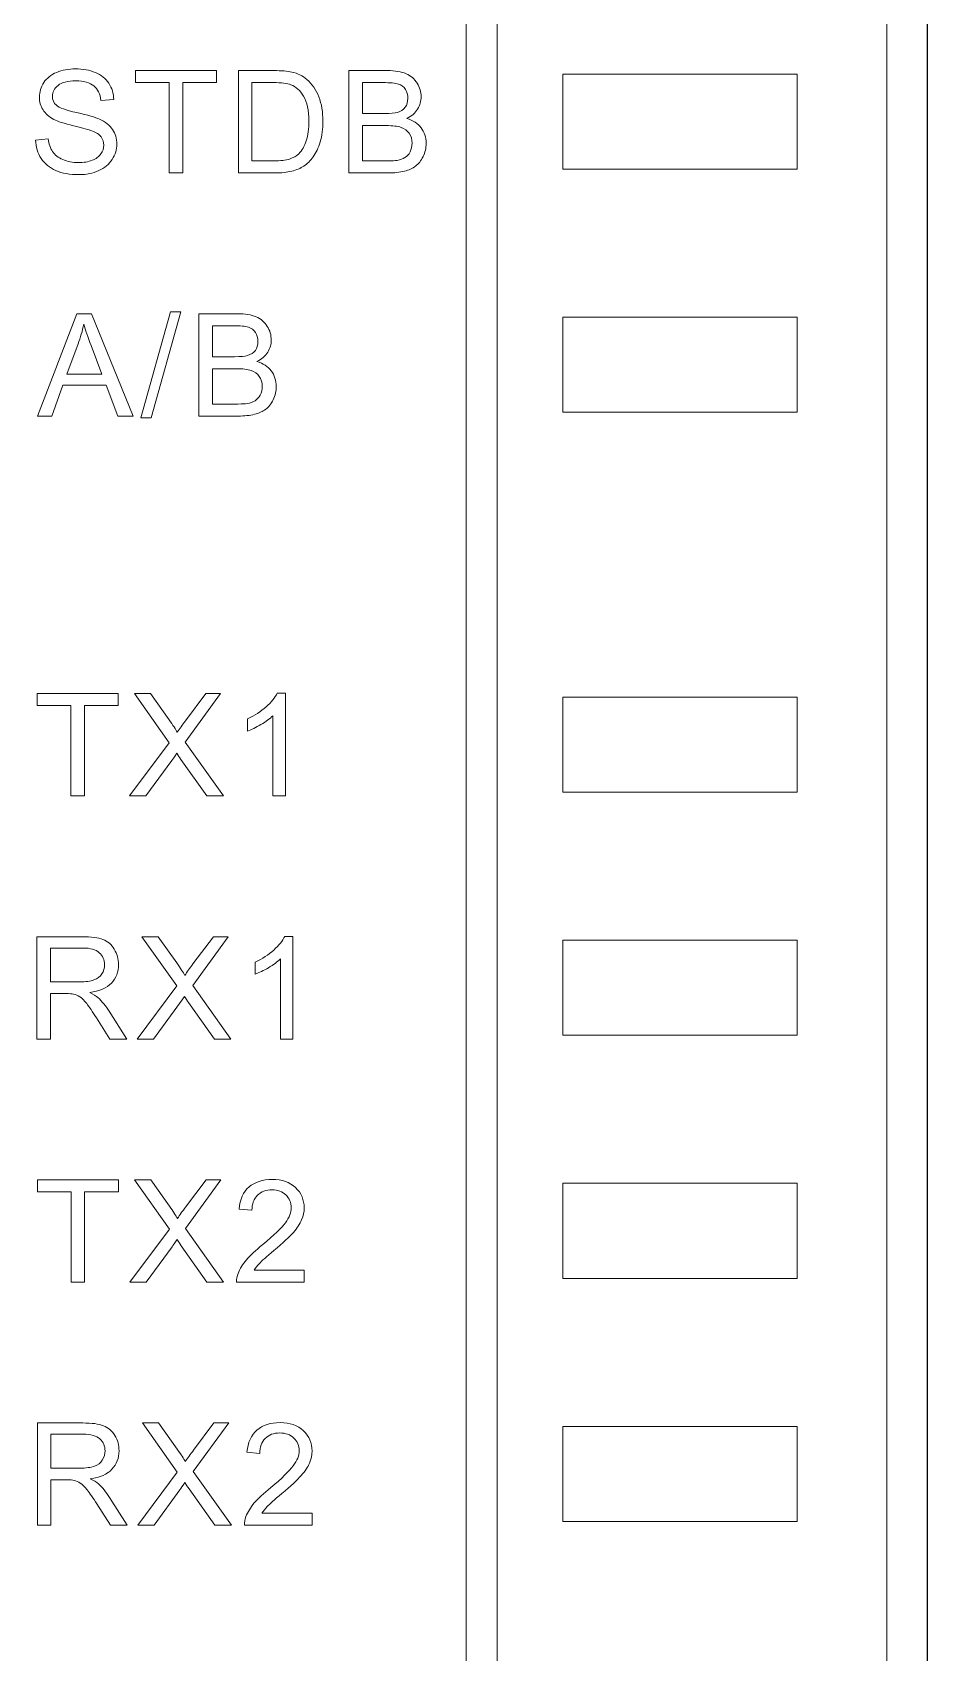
# Model space of a CAD drawing. Header units: millimetres. Extents: x 33157 to 59611, y -29750 to 1750.
# Drawn here: x 53866.71 to 53884.4, y -3105.41 to -3073.42 of the extents above; entities that cross this region are included whole.
import ezdxf

# ---------------------------------------------------------------- set-up
doc = ezdxf.new("R2010")
doc.units = ezdxf.units.MM
doc.layers.get('0').update_dxf_attribs({"lineweight": 18})

msp = doc.modelspace()

# ---------------------------------------------------------------- linework, layer by layer
at = {"lineweight": 9}
for p, q in [((53875.279, -3043.278), (53875.279, -3107.761)), ((53875.893, -3043.278), (53875.893, -3170.694)), ((53883.594, -3047.493), (53883.594, -3168.946)), ((53884.398, -3048.296), (53884.398, -3168.464))]:
    msp.add_line(p, q, dxfattribs=at)
for points in [[(53875.893, -3170.487), (53884.386, -3170.487), (53884.386, -3047.493), (53875.893, -3047.493)], [(53877.186, -3076.123), (53881.819, -3076.123), (53881.819, -3074.245), (53877.186, -3074.245)], [(53877.186, -3080.923), (53881.819, -3080.923), (53881.819, -3079.045), (53877.186, -3079.045)], [(53877.186, -3088.423), (53881.819, -3088.423), (53881.819, -3086.545), (53877.186, -3086.545)], [(53877.186, -3093.223), (53881.819, -3093.223), (53881.819, -3091.345), (53877.186, -3091.345)], [(53877.186, -3098.023), (53881.819, -3098.023), (53881.819, -3096.145), (53877.186, -3096.145)], [(53877.186, -3102.823), (53881.819, -3102.823), (53881.819, -3100.945), (53877.186, -3100.945)]]:
    msp.add_lwpolyline(points, close=True, dxfattribs=at)
for points, knots in [([(53866.77, -3075.548), (53866.77, -3075.548), (53867.021, -3075.526), (53867.021, -3075.526), (53867.033, -3075.627), (53867.061, -3075.71), (53867.104, -3075.776), (53867.148, -3075.841), (53867.216, -3075.893), (53867.308, -3075.934), (53867.399, -3075.974), (53867.503, -3075.994), (53867.617, -3075.994), (53867.72, -3075.994), (53867.809, -3075.979), (53867.887, -3075.948), (53867.966, -3075.918), (53868.023, -3075.876), (53868.061, -3075.823), (53868.1, -3075.77), (53868.119, -3075.712), (53868.119, -3075.65), (53868.119, -3075.587), (53868.101, -3075.532), (53868.064, -3075.484), (53868.027, -3075.437), (53867.966, -3075.398), (53867.882, -3075.365), (53867.828, -3075.344), (53867.708, -3075.312), (53867.522, -3075.267), (53867.336, -3075.222), (53867.206, -3075.18), (53867.132, -3075.141), (53867.036, -3075.09), (53866.964, -3075.027), (53866.917, -3074.952), (53866.87, -3074.877), (53866.846, -3074.793), (53866.846, -3074.701), (53866.846, -3074.598), (53866.875, -3074.503), (53866.933, -3074.414), (53866.991, -3074.325), (53867.075, -3074.258), (53867.187, -3074.212), (53867.298, -3074.166), (53867.421, -3074.143), (53867.557, -3074.143), (53867.707, -3074.143), (53867.839, -3074.167), (53867.953, -3074.215), (53868.068, -3074.263), (53868.156, -3074.334), (53868.217, -3074.428), (53868.279, -3074.522), (53868.312, -3074.628), (53868.316, -3074.747), (53868.316, -3074.747), (53868.06, -3074.766), (53868.06, -3074.766), (53868.046, -3074.639), (53867.999, -3074.543), (53867.92, -3074.478), (53867.84, -3074.412), (53867.723, -3074.38), (53867.568, -3074.38), (53867.406, -3074.38), (53867.288, -3074.409), (53867.214, -3074.469), (53867.14, -3074.528), (53867.103, -3074.599), (53867.103, -3074.683), (53867.103, -3074.756), (53867.129, -3074.815), (53867.181, -3074.862), (53867.233, -3074.909), (53867.367, -3074.957), (53867.585, -3075.006), (53867.802, -3075.056), (53867.951, -3075.098), (53868.032, -3075.135), (53868.149, -3075.189), (53868.236, -3075.257), (53868.292, -3075.341), (53868.348, -3075.423), (53868.376, -3075.519), (53868.376, -3075.627), (53868.376, -3075.735), (53868.345, -3075.836), (53868.284, -3075.931), (53868.222, -3076.026), (53868.134, -3076.099), (53868.019, -3076.152), (53867.903, -3076.205), (53867.774, -3076.231), (53867.63, -3076.231), (53867.447, -3076.231), (53867.294, -3076.204), (53867.171, -3076.151), (53867.047, -3076.098), (53866.951, -3076.018), (53866.881, -3075.911), (53866.81, -3075.804), (53866.774, -3075.683), (53866.77, -3075.548)], [0, 0, 0, 0, 136097.209891, 136097.209891, 136097.209891, 272194.419781, 272194.419781, 272194.419781, 408291.629672, 408291.629672, 408291.629672, 544388.839562, 544388.839562, 544388.839562, 680486.049453, 680486.049453, 680486.049453, 816583.259343, 816583.259343, 816583.259343, 952680.469234, 952680.469234, 952680.469234, 1088777.679124, 1088777.679124, 1088777.679124, 1224874.889015, 1224874.889015, 1224874.889015, 1360972.098905, 1360972.098905, 1360972.098905, 1497069.308796, 1497069.308796, 1497069.308796, 1633166.518686, 1633166.518686, 1633166.518686, 1769263.728577, 1769263.728577, 1769263.728577, 1905360.938467, 1905360.938467, 1905360.938467, 2041458.148358, 2041458.148358, 2041458.148358, 2177555.358248, 2177555.358248, 2177555.358248, 2313652.568139, 2313652.568139, 2313652.568139, 2449749.778029, 2449749.778029, 2449749.778029, 2585846.98792, 2585846.98792, 2585846.98792, 2721944.19781, 2721944.19781, 2721944.19781, 2858041.407701, 2858041.407701, 2858041.407701, 2994138.617591, 2994138.617591, 2994138.617591, 3130235.827482, 3130235.827482, 3130235.827482, 3266333.037372, 3266333.037372, 3266333.037372, 3402430.247263, 3402430.247263, 3402430.247263, 3538527.457153, 3538527.457153, 3538527.457153, 3674624.667044, 3674624.667044, 3674624.667044, 3810721.876934, 3810721.876934, 3810721.876934, 3946819.086825, 3946819.086825, 3946819.086825, 4082916.296715, 4082916.296715, 4082916.296715, 4219013.506606, 4219013.506606, 4219013.506606, 4355110.716496, 4355110.716496, 4355110.716496, 4491207.926387, 4491207.926387, 4491207.926387, 4627305.136277, 4627305.136277, 4627305.136277, 4763402.346168, 4763402.346168, 4763402.346168, 4763402.346168]), ([(53870.777, -3076.197), (53870.777, -3076.197), (53870.777, -3074.177), (53870.777, -3074.177), (53870.777, -3074.177), (53871.473, -3074.177), (53871.473, -3074.177), (53871.631, -3074.177), (53871.75, -3074.186), (53871.833, -3074.205), (53871.949, -3074.232), (53872.048, -3074.281), (53872.13, -3074.35), (53872.236, -3074.44), (53872.316, -3074.555), (53872.369, -3074.695), (53872.422, -3074.836), (53872.448, -3074.996), (53872.448, -3075.176), (53872.448, -3075.329), (53872.43, -3075.465), (53872.394, -3075.584), (53872.359, -3075.702), (53872.313, -3075.801), (53872.257, -3075.878), (53872.2, -3075.956), (53872.139, -3076.017), (53872.072, -3076.061), (53872.006, -3076.106), (53871.925, -3076.14), (53871.831, -3076.163), (53871.737, -3076.186), (53871.629, -3076.197), (53871.506, -3076.197), (53871.506, -3076.197), (53870.777, -3076.197), (53870.777, -3076.197)], [0, 0, 0, 0, 140448.992798, 140448.992798, 140448.992798, 280897.985595, 280897.985595, 280897.985595, 421346.978393, 421346.978393, 421346.978393, 561795.971191, 561795.971191, 561795.971191, 702244.963989, 702244.963989, 702244.963989, 842693.956786, 842693.956786, 842693.956786, 983142.949584, 983142.949584, 983142.949584, 1123591.942382, 1123591.942382, 1123591.942382, 1264040.93518, 1264040.93518, 1264040.93518, 1404489.927977, 1404489.927977, 1404489.927977, 1544938.920775, 1544938.920775, 1544938.920775, 1685387.913573, 1685387.913573, 1685387.913573, 1685387.913573]), ([(53872.961, -3076.197), (53872.961, -3076.197), (53872.961, -3074.177), (53872.961, -3074.177), (53872.961, -3074.177), (53873.719, -3074.177), (53873.719, -3074.177), (53873.873, -3074.177), (53873.997, -3074.197), (53874.091, -3074.238), (53874.184, -3074.279), (53874.257, -3074.342), (53874.309, -3074.427), (53874.363, -3074.511), (53874.389, -3074.6), (53874.389, -3074.693), (53874.389, -3074.78), (53874.365, -3074.861), (53874.319, -3074.937), (53874.272, -3075.013), (53874.202, -3075.075), (53874.107, -3075.122), (53874.229, -3075.158), (53874.324, -3075.219), (53874.389, -3075.305), (53874.455, -3075.392), (53874.488, -3075.494), (53874.488, -3075.611), (53874.488, -3075.706), (53874.467, -3075.794), (53874.427, -3075.876), (53874.387, -3075.957), (53874.338, -3076.019), (53874.279, -3076.064), (53874.221, -3076.107), (53874.147, -3076.141), (53874.058, -3076.163), (53873.969, -3076.186), (53873.861, -3076.197), (53873.732, -3076.197), (53873.732, -3076.197), (53872.961, -3076.197), (53872.961, -3076.197)], [0, 0, 0, 0, 139520.384205, 139520.384205, 139520.384205, 279040.76841, 279040.76841, 279040.76841, 418561.152615, 418561.152615, 418561.152615, 558081.536819, 558081.536819, 558081.536819, 697601.921024, 697601.921024, 697601.921024, 837122.305229, 837122.305229, 837122.305229, 976642.689434, 976642.689434, 976642.689434, 1116163.073639, 1116163.073639, 1116163.073639, 1255683.457844, 1255683.457844, 1255683.457844, 1395203.842049, 1395203.842049, 1395203.842049, 1534724.226254, 1534724.226254, 1534724.226254, 1674244.610458, 1674244.610458, 1674244.610458, 1813764.994663, 1813764.994663, 1813764.994663, 1953285.378868, 1953285.378868, 1953285.378868, 1953285.378868]), ([(53869.41, -3076.197), (53869.41, -3076.197), (53869.41, -3074.414), (53869.41, -3074.414), (53869.41, -3074.414), (53868.744, -3074.414), (53868.744, -3074.414), (53868.744, -3074.414), (53868.744, -3074.177), (53868.744, -3074.177), (53868.744, -3074.177), (53870.344, -3074.177), (53870.344, -3074.177), (53870.344, -3074.177), (53870.344, -3074.414), (53870.344, -3074.414), (53870.344, -3074.414), (53869.678, -3074.414), (53869.678, -3074.414), (53869.678, -3074.414), (53869.678, -3076.197), (53869.678, -3076.197), (53869.678, -3076.197), (53869.41, -3076.197), (53869.41, -3076.197)], [0, 0, 0, 0, 143711.466686, 143711.466686, 143711.466686, 287422.933373, 287422.933373, 287422.933373, 431134.400059, 431134.400059, 431134.400059, 574845.866745, 574845.866745, 574845.866745, 718557.333431, 718557.333431, 718557.333431, 862268.800118, 862268.800118, 862268.800118, 1005980.266804, 1005980.266804, 1005980.266804, 1149691.73349, 1149691.73349, 1149691.73349, 1149691.73349]), ([(53871.045, -3075.96), (53871.045, -3075.96), (53871.476, -3075.96), (53871.476, -3075.96), (53871.609, -3075.96), (53871.714, -3075.948), (53871.789, -3075.923), (53871.865, -3075.898), (53871.925, -3075.863), (53871.971, -3075.818), (53872.034, -3075.755), (53872.083, -3075.669), (53872.118, -3075.562), (53872.154, -3075.455), (53872.171, -3075.325), (53872.171, -3075.172), (53872.171, -3074.96), (53872.137, -3074.797), (53872.067, -3074.684), (53871.998, -3074.57), (53871.914, -3074.494), (53871.815, -3074.455), (53871.743, -3074.427), (53871.628, -3074.414), (53871.469, -3074.414), (53871.469, -3074.414), (53871.045, -3074.414), (53871.045, -3074.414), (53871.045, -3074.414), (53871.045, -3075.96), (53871.045, -3075.96)], [0, 0, 0, 0, 141759.617312, 141759.617312, 141759.617312, 283519.234625, 283519.234625, 283519.234625, 425278.851937, 425278.851937, 425278.851937, 567038.46925, 567038.46925, 567038.46925, 708798.086562, 708798.086562, 708798.086562, 850557.703875, 850557.703875, 850557.703875, 992317.321187, 992317.321187, 992317.321187, 1134076.938499, 1134076.938499, 1134076.938499, 1275836.555812, 1275836.555812, 1275836.555812, 1417596.173124, 1417596.173124, 1417596.173124, 1417596.173124]), ([(53873.229, -3075.026), (53873.229, -3075.026), (53873.666, -3075.026), (53873.666, -3075.026), (53873.784, -3075.026), (53873.87, -3075.018), (53873.921, -3075.003), (53873.989, -3074.982), (53874.04, -3074.948), (53874.075, -3074.901), (53874.109, -3074.854), (53874.126, -3074.796), (53874.126, -3074.725), (53874.126, -3074.657), (53874.11, -3074.598), (53874.078, -3074.547), (53874.046, -3074.496), (53874, -3074.461), (53873.94, -3074.442), (53873.88, -3074.423), (53873.778, -3074.414), (53873.633, -3074.414), (53873.633, -3074.414), (53873.229, -3074.414), (53873.229, -3074.414), (53873.229, -3074.414), (53873.229, -3075.026), (53873.229, -3075.026)], [0, 0, 0, 0, 142462.207937, 142462.207937, 142462.207937, 284924.415874, 284924.415874, 284924.415874, 427386.62381, 427386.62381, 427386.62381, 569848.831747, 569848.831747, 569848.831747, 712311.039684, 712311.039684, 712311.039684, 854773.247621, 854773.247621, 854773.247621, 997235.455557, 997235.455557, 997235.455557, 1139697.663494, 1139697.663494, 1139697.663494, 1282159.871431, 1282159.871431, 1282159.871431, 1282159.871431]), ([(53873.229, -3075.96), (53873.229, -3075.96), (53873.732, -3075.96), (53873.732, -3075.96), (53873.819, -3075.96), (53873.879, -3075.957), (53873.915, -3075.95), (53873.976, -3075.939), (53874.028, -3075.921), (53874.069, -3075.895), (53874.11, -3075.869), (53874.144, -3075.832), (53874.171, -3075.782), (53874.198, -3075.733), (53874.211, -3075.676), (53874.211, -3075.612), (53874.211, -3075.536), (53874.192, -3075.471), (53874.153, -3075.415), (53874.114, -3075.359), (53874.061, -3075.32), (53873.992, -3075.297), (53873.924, -3075.274), (53873.825, -3075.263), (53873.697, -3075.263), (53873.697, -3075.263), (53873.229, -3075.263), (53873.229, -3075.263), (53873.229, -3075.263), (53873.229, -3075.96), (53873.229, -3075.96)], [0, 0, 0, 0, 141765.929374, 141765.929374, 141765.929374, 283531.858749, 283531.858749, 283531.858749, 425297.788123, 425297.788123, 425297.788123, 567063.717498, 567063.717498, 567063.717498, 708829.646872, 708829.646872, 708829.646872, 850595.576246, 850595.576246, 850595.576246, 992361.505621, 992361.505621, 992361.505621, 1134127.434995, 1134127.434995, 1134127.434995, 1275893.36437, 1275893.36437, 1275893.36437, 1417659.293744, 1417659.293744, 1417659.293744, 1417659.293744]), ([(53866.809, -3080.997), (53866.809, -3080.997), (53867.584, -3078.977), (53867.584, -3078.977), (53867.584, -3078.977), (53867.878, -3078.977), (53867.878, -3078.977), (53867.878, -3078.977), (53868.7, -3080.997), (53868.7, -3080.997), (53868.7, -3080.997), (53868.396, -3080.997), (53868.396, -3080.997), (53868.396, -3080.997), (53868.162, -3080.385), (53868.162, -3080.385), (53868.162, -3080.385), (53867.311, -3080.385), (53867.311, -3080.385), (53867.311, -3080.385), (53867.092, -3080.997), (53867.092, -3080.997), (53867.092, -3080.997), (53866.809, -3080.997), (53866.809, -3080.997)], [0, 0, 0, 0, 143714.225388, 143714.225388, 143714.225388, 287428.450776, 287428.450776, 287428.450776, 431142.676164, 431142.676164, 431142.676164, 574856.901552, 574856.901552, 574856.901552, 718571.12694, 718571.12694, 718571.12694, 862285.352328, 862285.352328, 862285.352328, 1005999.577716, 1005999.577716, 1005999.577716, 1149713.803105, 1149713.803105, 1149713.803105, 1149713.803105]), ([(53868.852, -3081.031), (53868.852, -3081.031), (53869.439, -3078.943), (53869.439, -3078.943), (53869.439, -3078.943), (53869.639, -3078.943), (53869.639, -3078.943), (53869.639, -3078.943), (53869.052, -3081.031), (53869.052, -3081.031), (53869.052, -3081.031), (53868.852, -3081.031), (53868.852, -3081.031)], [0, 0, 0, 0, 153525.359071, 153525.359071, 153525.359071, 307050.718142, 307050.718142, 307050.718142, 460576.077213, 460576.077213, 460576.077213, 614101.436285, 614101.436285, 614101.436285, 614101.436285]), ([(53869.999, -3080.997), (53869.999, -3080.997), (53869.999, -3078.977), (53869.999, -3078.977), (53869.999, -3078.977), (53870.757, -3078.977), (53870.757, -3078.977), (53870.911, -3078.977), (53871.035, -3078.997), (53871.129, -3079.038), (53871.222, -3079.079), (53871.295, -3079.142), (53871.347, -3079.227), (53871.401, -3079.311), (53871.427, -3079.4), (53871.427, -3079.493), (53871.427, -3079.58), (53871.403, -3079.661), (53871.357, -3079.737), (53871.31, -3079.813), (53871.24, -3079.875), (53871.145, -3079.922), (53871.267, -3079.958), (53871.362, -3080.019), (53871.427, -3080.105), (53871.493, -3080.192), (53871.526, -3080.294), (53871.526, -3080.411), (53871.526, -3080.506), (53871.505, -3080.594), (53871.465, -3080.676), (53871.425, -3080.757), (53871.376, -3080.819), (53871.317, -3080.864), (53871.259, -3080.907), (53871.185, -3080.941), (53871.096, -3080.963), (53871.007, -3080.986), (53870.899, -3080.997), (53870.77, -3080.997), (53870.77, -3080.997), (53869.999, -3080.997), (53869.999, -3080.997)], [0, 0, 0, 0, 139519.447389, 139519.447389, 139519.447389, 279038.894778, 279038.894778, 279038.894778, 418558.342167, 418558.342167, 418558.342167, 558077.789556, 558077.789556, 558077.789556, 697597.236946, 697597.236946, 697597.236946, 837116.684335, 837116.684335, 837116.684335, 976636.131724, 976636.131724, 976636.131724, 1116155.579113, 1116155.579113, 1116155.579113, 1255675.026502, 1255675.026502, 1255675.026502, 1395194.473891, 1395194.473891, 1395194.473891, 1534713.92128, 1534713.92128, 1534713.92128, 1674233.368669, 1674233.368669, 1674233.368669, 1813752.816058, 1813752.816058, 1813752.816058, 1953272.263448, 1953272.263448, 1953272.263448, 1953272.263448]), ([(53867.39, -3080.168), (53867.39, -3080.168), (53868.079, -3080.168), (53868.079, -3080.168), (53868.079, -3080.168), (53867.868, -3079.607), (53867.868, -3079.607), (53867.804, -3079.437), (53867.756, -3079.296), (53867.723, -3079.185), (53867.695, -3079.317), (53867.658, -3079.446), (53867.611, -3079.574), (53867.611, -3079.574), (53867.39, -3080.168), (53867.39, -3080.168)], [0, 0, 0, 0, 149286.518965, 149286.518965, 149286.518965, 298573.03793, 298573.03793, 298573.03793, 447859.556894, 447859.556894, 447859.556894, 597146.075859, 597146.075859, 597146.075859, 746432.594824, 746432.594824, 746432.594824, 746432.594824]), ([(53870.267, -3079.826), (53870.267, -3079.826), (53870.704, -3079.826), (53870.704, -3079.826), (53870.822, -3079.826), (53870.908, -3079.818), (53870.959, -3079.803), (53871.027, -3079.782), (53871.078, -3079.748), (53871.113, -3079.701), (53871.147, -3079.654), (53871.164, -3079.596), (53871.164, -3079.525), (53871.164, -3079.457), (53871.148, -3079.398), (53871.116, -3079.347), (53871.084, -3079.296), (53871.038, -3079.261), (53870.978, -3079.242), (53870.918, -3079.223), (53870.816, -3079.214), (53870.671, -3079.214), (53870.671, -3079.214), (53870.267, -3079.214), (53870.267, -3079.214), (53870.267, -3079.214), (53870.267, -3079.826), (53870.267, -3079.826)], [0, 0, 0, 0, 142460.974775, 142460.974775, 142460.974775, 284921.949551, 284921.949551, 284921.949551, 427382.924326, 427382.924326, 427382.924326, 569843.899101, 569843.899101, 569843.899101, 712304.873876, 712304.873876, 712304.873876, 854765.848652, 854765.848652, 854765.848652, 997226.823427, 997226.823427, 997226.823427, 1139687.798202, 1139687.798202, 1139687.798202, 1282148.772977, 1282148.772977, 1282148.772977, 1282148.772977]), ([(53870.267, -3080.76), (53870.267, -3080.76), (53870.77, -3080.76), (53870.77, -3080.76), (53870.857, -3080.76), (53870.917, -3080.757), (53870.953, -3080.75), (53871.014, -3080.739), (53871.066, -3080.721), (53871.107, -3080.695), (53871.148, -3080.669), (53871.182, -3080.632), (53871.209, -3080.582), (53871.236, -3080.533), (53871.249, -3080.476), (53871.249, -3080.412), (53871.249, -3080.336), (53871.23, -3080.271), (53871.191, -3080.215), (53871.152, -3080.159), (53871.099, -3080.12), (53871.03, -3080.097), (53870.962, -3080.074), (53870.863, -3080.063), (53870.735, -3080.063), (53870.735, -3080.063), (53870.267, -3080.063), (53870.267, -3080.063), (53870.267, -3080.063), (53870.267, -3080.76), (53870.267, -3080.76)], [0, 0, 0, 0, 141764.97796, 141764.97796, 141764.97796, 283529.95592, 283529.95592, 283529.95592, 425294.93388, 425294.93388, 425294.93388, 567059.911839, 567059.911839, 567059.911839, 708824.889799, 708824.889799, 708824.889799, 850589.867759, 850589.867759, 850589.867759, 992354.845719, 992354.845719, 992354.845719, 1134119.823679, 1134119.823679, 1134119.823679, 1275884.801639, 1275884.801639, 1275884.801639, 1417649.779598, 1417649.779598, 1417649.779598, 1417649.779598]), ([(53867.467, -3088.499), (53867.467, -3088.499), (53867.467, -3086.715), (53867.467, -3086.715), (53867.467, -3086.715), (53866.801, -3086.715), (53866.801, -3086.715), (53866.801, -3086.715), (53866.801, -3086.478), (53866.801, -3086.478), (53866.801, -3086.478), (53868.401, -3086.478), (53868.401, -3086.478), (53868.401, -3086.478), (53868.401, -3086.715), (53868.401, -3086.715), (53868.401, -3086.715), (53867.735, -3086.715), (53867.735, -3086.715), (53867.735, -3086.715), (53867.735, -3088.499), (53867.735, -3088.499), (53867.735, -3088.499), (53867.467, -3088.499), (53867.467, -3088.499)], [0, 0, 0, 0, 143723.615328, 143723.615328, 143723.615328, 287447.230655, 287447.230655, 287447.230655, 431170.845983, 431170.845983, 431170.845983, 574894.461311, 574894.461311, 574894.461311, 718618.076638, 718618.076638, 718618.076638, 862341.691966, 862341.691966, 862341.691966, 1006065.307294, 1006065.307294, 1006065.307294, 1149788.922621, 1149788.922621, 1149788.922621, 1149788.922621]), ([(53868.629, -3088.499), (53868.629, -3088.499), (53869.41, -3087.45), (53869.41, -3087.45), (53869.41, -3087.45), (53868.722, -3086.478), (53868.722, -3086.478), (53868.722, -3086.478), (53869.041, -3086.478), (53869.041, -3086.478), (53869.041, -3086.478), (53869.409, -3086.995), (53869.409, -3086.995), (53869.486, -3087.102), (53869.539, -3087.184), (53869.57, -3087.241), (53869.615, -3087.171), (53869.669, -3087.095), (53869.73, -3087.016), (53869.73, -3087.016), (53870.134, -3086.478), (53870.134, -3086.478), (53870.134, -3086.478), (53870.427, -3086.478), (53870.427, -3086.478), (53870.427, -3086.478), (53869.725, -3087.439), (53869.725, -3087.439), (53869.725, -3087.439), (53870.481, -3088.499), (53870.481, -3088.499), (53870.481, -3088.499), (53870.152, -3088.499), (53870.152, -3088.499), (53870.152, -3088.499), (53869.642, -3087.778), (53869.642, -3087.778), (53869.613, -3087.737), (53869.586, -3087.696), (53869.56, -3087.656), (53869.515, -3087.724), (53869.483, -3087.771), (53869.463, -3087.798), (53869.463, -3087.798), (53868.951, -3088.499), (53868.951, -3088.499), (53868.951, -3088.499), (53868.629, -3088.499), (53868.629, -3088.499)], [0, 0, 0, 0, 138824.458131, 138824.458131, 138824.458131, 277648.916261, 277648.916261, 277648.916261, 416473.374392, 416473.374392, 416473.374392, 555297.832522, 555297.832522, 555297.832522, 694122.290653, 694122.290653, 694122.290653, 832946.748783, 832946.748783, 832946.748783, 971771.206914, 971771.206914, 971771.206914, 1110595.665045, 1110595.665045, 1110595.665045, 1249420.123175, 1249420.123175, 1249420.123175, 1388244.581306, 1388244.581306, 1388244.581306, 1527069.039436, 1527069.039436, 1527069.039436, 1665893.497567, 1665893.497567, 1665893.497567, 1804717.955697, 1804717.955697, 1804717.955697, 1943542.413828, 1943542.413828, 1943542.413828, 2082366.871959, 2082366.871959, 2082366.871959, 2221191.330089, 2221191.330089, 2221191.330089, 2221191.330089]), ([(53871.706, -3088.499), (53871.706, -3088.499), (53871.458, -3088.499), (53871.458, -3088.499), (53871.458, -3088.499), (53871.458, -3086.917), (53871.458, -3086.917), (53871.398, -3086.975), (53871.319, -3087.032), (53871.223, -3087.089), (53871.126, -3087.146), (53871.038, -3087.188), (53870.961, -3087.217), (53870.961, -3087.217), (53870.961, -3086.977), (53870.961, -3086.977), (53871.1, -3086.912), (53871.221, -3086.833), (53871.325, -3086.74), (53871.429, -3086.647), (53871.503, -3086.557), (53871.546, -3086.47), (53871.546, -3086.47), (53871.706, -3086.47), (53871.706, -3086.47), (53871.706, -3086.47), (53871.706, -3088.499), (53871.706, -3088.499)], [0, 0, 0, 0, 142470.816977, 142470.816977, 142470.816977, 284941.633953, 284941.633953, 284941.633953, 427412.45093, 427412.45093, 427412.45093, 569883.267907, 569883.267907, 569883.267907, 712354.084883, 712354.084883, 712354.084883, 854824.90186, 854824.90186, 854824.90186, 997295.718836, 997295.718836, 997295.718836, 1139766.535813, 1139766.535813, 1139766.535813, 1282237.35279, 1282237.35279, 1282237.35279, 1282237.35279]), ([(53866.796, -3093.299), (53866.796, -3093.299), (53866.796, -3091.278), (53866.796, -3091.278), (53866.796, -3091.278), (53867.691, -3091.278), (53867.691, -3091.278), (53867.871, -3091.278), (53868.008, -3091.296), (53868.102, -3091.333), (53868.195, -3091.369), (53868.27, -3091.433), (53868.326, -3091.525), (53868.382, -3091.616), (53868.41, -3091.718), (53868.41, -3091.829), (53868.41, -3091.972), (53868.363, -3092.093), (53868.271, -3092.192), (53868.178, -3092.29), (53868.035, -3092.352), (53867.841, -3092.379), (53867.912, -3092.413), (53867.966, -3092.447), (53868.003, -3092.479), (53868.081, -3092.551), (53868.154, -3092.641), (53868.224, -3092.749), (53868.224, -3092.749), (53868.573, -3093.299), (53868.573, -3093.299), (53868.573, -3093.299), (53868.239, -3093.299), (53868.239, -3093.299), (53868.239, -3093.299), (53867.972, -3092.878), (53867.972, -3092.878), (53867.894, -3092.757), (53867.83, -3092.664), (53867.78, -3092.599), (53867.729, -3092.535), (53867.684, -3092.49), (53867.644, -3092.464), (53867.604, -3092.439), (53867.563, -3092.421), (53867.522, -3092.411), (53867.492, -3092.405), (53867.442, -3092.401), (53867.373, -3092.401), (53867.373, -3092.401), (53867.064, -3092.401), (53867.064, -3092.401), (53867.064, -3092.401), (53867.064, -3093.299), (53867.064, -3093.299), (53867.064, -3093.299), (53866.796, -3093.299), (53866.796, -3093.299)], [0, 0, 0, 0, 137969.327997, 137969.327997, 137969.327997, 275938.655994, 275938.655994, 275938.655994, 413907.983991, 413907.983991, 413907.983991, 551877.311988, 551877.311988, 551877.311988, 689846.639985, 689846.639985, 689846.639985, 827815.967982, 827815.967982, 827815.967982, 965785.295979, 965785.295979, 965785.295979, 1103754.623976, 1103754.623976, 1103754.623976, 1241723.951973, 1241723.951973, 1241723.951973, 1379693.27997, 1379693.27997, 1379693.27997, 1517662.607967, 1517662.607967, 1517662.607967, 1655631.935964, 1655631.935964, 1655631.935964, 1793601.263961, 1793601.263961, 1793601.263961, 1931570.591957, 1931570.591957, 1931570.591957, 2069539.919954, 2069539.919954, 2069539.919954, 2207509.247951, 2207509.247951, 2207509.247951, 2345478.575948, 2345478.575948, 2345478.575948, 2483447.903945, 2483447.903945, 2483447.903945, 2621417.231942, 2621417.231942, 2621417.231942, 2621417.231942]), ([(53868.78, -3093.299), (53868.78, -3093.299), (53869.561, -3092.25), (53869.561, -3092.25), (53869.561, -3092.25), (53868.873, -3091.278), (53868.873, -3091.278), (53868.873, -3091.278), (53869.191, -3091.278), (53869.191, -3091.278), (53869.191, -3091.278), (53869.56, -3091.795), (53869.56, -3091.795), (53869.636, -3091.902), (53869.689, -3091.984), (53869.72, -3092.041), (53869.766, -3091.971), (53869.819, -3091.895), (53869.881, -3091.816), (53869.881, -3091.816), (53870.284, -3091.278), (53870.284, -3091.278), (53870.284, -3091.278), (53870.578, -3091.278), (53870.578, -3091.278), (53870.578, -3091.278), (53869.876, -3092.239), (53869.876, -3092.239), (53869.876, -3092.239), (53870.631, -3093.299), (53870.631, -3093.299), (53870.631, -3093.299), (53870.303, -3093.299), (53870.303, -3093.299), (53870.303, -3093.299), (53869.793, -3092.578), (53869.793, -3092.578), (53869.764, -3092.537), (53869.736, -3092.496), (53869.71, -3092.456), (53869.665, -3092.524), (53869.633, -3092.571), (53869.613, -3092.598), (53869.613, -3092.598), (53869.101, -3093.299), (53869.101, -3093.299), (53869.101, -3093.299), (53868.78, -3093.299), (53868.78, -3093.299)], [0, 0, 0, 0, 138831.308554, 138831.308554, 138831.308554, 277662.617108, 277662.617108, 277662.617108, 416493.925662, 416493.925662, 416493.925662, 555325.234216, 555325.234216, 555325.234216, 694156.54277, 694156.54277, 694156.54277, 832987.851324, 832987.851324, 832987.851324, 971819.159878, 971819.159878, 971819.159878, 1110650.468432, 1110650.468432, 1110650.468432, 1249481.776986, 1249481.776986, 1249481.776986, 1388313.08554, 1388313.08554, 1388313.08554, 1527144.394094, 1527144.394094, 1527144.394094, 1665975.702648, 1665975.702648, 1665975.702648, 1804807.011202, 1804807.011202, 1804807.011202, 1943638.319756, 1943638.319756, 1943638.319756, 2082469.62831, 2082469.62831, 2082469.62831, 2221300.936864, 2221300.936864, 2221300.936864, 2221300.936864]), ([(53871.857, -3093.299), (53871.857, -3093.299), (53871.608, -3093.299), (53871.608, -3093.299), (53871.608, -3093.299), (53871.608, -3091.717), (53871.608, -3091.717), (53871.549, -3091.775), (53871.47, -3091.832), (53871.373, -3091.889), (53871.276, -3091.946), (53871.189, -3091.988), (53871.112, -3092.017), (53871.112, -3092.017), (53871.112, -3091.777), (53871.112, -3091.777), (53871.25, -3091.712), (53871.372, -3091.633), (53871.476, -3091.54), (53871.58, -3091.447), (53871.653, -3091.357), (53871.697, -3091.27), (53871.697, -3091.27), (53871.857, -3091.27), (53871.857, -3091.27), (53871.857, -3091.27), (53871.857, -3093.299), (53871.857, -3093.299)], [0, 0, 0, 0, 142477.580415, 142477.580415, 142477.580415, 284955.16083, 284955.16083, 284955.16083, 427432.741245, 427432.741245, 427432.741245, 569910.32166, 569910.32166, 569910.32166, 712387.902075, 712387.902075, 712387.902075, 854865.48249, 854865.48249, 854865.48249, 997343.062905, 997343.062905, 997343.062905, 1139820.64332, 1139820.64332, 1139820.64332, 1282298.223735, 1282298.223735, 1282298.223735, 1282298.223735]), ([(53867.064, -3092.17), (53867.064, -3092.17), (53867.638, -3092.17), (53867.638, -3092.17), (53867.76, -3092.17), (53867.855, -3092.157), (53867.924, -3092.132), (53867.992, -3092.107), (53868.044, -3092.066), (53868.08, -3092.011), (53868.115, -3091.955), (53868.133, -3091.895), (53868.133, -3091.829), (53868.133, -3091.734), (53868.099, -3091.655), (53868.03, -3091.593), (53867.961, -3091.532), (53867.852, -3091.501), (53867.702, -3091.501), (53867.702, -3091.501), (53867.064, -3091.501), (53867.064, -3091.501), (53867.064, -3091.501), (53867.064, -3092.17), (53867.064, -3092.17)], [0, 0, 0, 0, 143733.987174, 143733.987174, 143733.987174, 287467.974347, 287467.974347, 287467.974347, 431201.961521, 431201.961521, 431201.961521, 574935.948695, 574935.948695, 574935.948695, 718669.935869, 718669.935869, 718669.935869, 862403.923042, 862403.923042, 862403.923042, 1006137.910216, 1006137.910216, 1006137.910216, 1149871.89739, 1149871.89739, 1149871.89739, 1149871.89739]), ([(53867.472, -3098.099), (53867.472, -3098.099), (53867.472, -3096.315), (53867.472, -3096.315), (53867.472, -3096.315), (53866.806, -3096.315), (53866.806, -3096.315), (53866.806, -3096.315), (53866.806, -3096.078), (53866.806, -3096.078), (53866.806, -3096.078), (53868.406, -3096.078), (53868.406, -3096.078), (53868.406, -3096.078), (53868.406, -3096.315), (53868.406, -3096.315), (53868.406, -3096.315), (53867.74, -3096.315), (53867.74, -3096.315), (53867.74, -3096.315), (53867.74, -3098.099), (53867.74, -3098.099), (53867.74, -3098.099), (53867.472, -3098.099), (53867.472, -3098.099)], [0, 0, 0, 0, 143737.036394, 143737.036394, 143737.036394, 287474.072788, 287474.072788, 287474.072788, 431211.109182, 431211.109182, 431211.109182, 574948.145576, 574948.145576, 574948.145576, 718685.18197, 718685.18197, 718685.18197, 862422.218364, 862422.218364, 862422.218364, 1006159.254757, 1006159.254757, 1006159.254757, 1149896.291151, 1149896.291151, 1149896.291151, 1149896.291151]), ([(53868.634, -3098.099), (53868.634, -3098.099), (53869.415, -3097.05), (53869.415, -3097.05), (53869.415, -3097.05), (53868.727, -3096.078), (53868.727, -3096.078), (53868.727, -3096.078), (53869.046, -3096.078), (53869.046, -3096.078), (53869.046, -3096.078), (53869.414, -3096.595), (53869.414, -3096.595), (53869.491, -3096.702), (53869.544, -3096.784), (53869.575, -3096.841), (53869.62, -3096.771), (53869.674, -3096.695), (53869.735, -3096.616), (53869.735, -3096.616), (53870.139, -3096.078), (53870.139, -3096.078), (53870.139, -3096.078), (53870.432, -3096.078), (53870.432, -3096.078), (53870.432, -3096.078), (53869.73, -3097.039), (53869.73, -3097.039), (53869.73, -3097.039), (53870.486, -3098.099), (53870.486, -3098.099), (53870.486, -3098.099), (53870.157, -3098.099), (53870.157, -3098.099), (53870.157, -3098.099), (53869.647, -3097.378), (53869.647, -3097.378), (53869.618, -3097.337), (53869.591, -3097.296), (53869.565, -3097.256), (53869.52, -3097.324), (53869.488, -3097.371), (53869.468, -3097.398), (53869.468, -3097.398), (53868.956, -3098.099), (53868.956, -3098.099), (53868.956, -3098.099), (53868.634, -3098.099), (53868.634, -3098.099)], [0, 0, 0, 0, 138837.41972, 138837.41972, 138837.41972, 277674.839441, 277674.839441, 277674.839441, 416512.259161, 416512.259161, 416512.259161, 555349.678881, 555349.678881, 555349.678881, 694187.098602, 694187.098602, 694187.098602, 833024.518322, 833024.518322, 833024.518322, 971861.938042, 971861.938042, 971861.938042, 1110699.357763, 1110699.357763, 1110699.357763, 1249536.777483, 1249536.777483, 1249536.777483, 1388374.197203, 1388374.197203, 1388374.197203, 1527211.616924, 1527211.616924, 1527211.616924, 1666049.036644, 1666049.036644, 1666049.036644, 1804886.456364, 1804886.456364, 1804886.456364, 1943723.876085, 1943723.876085, 1943723.876085, 2082561.295805, 2082561.295805, 2082561.295805, 2221398.715525, 2221398.715525, 2221398.715525, 2221398.715525]), ([(53872.081, -3097.862), (53872.081, -3097.862), (53872.081, -3098.099), (53872.081, -3098.099), (53872.081, -3098.099), (53870.743, -3098.099), (53870.743, -3098.099), (53870.741, -3098.039), (53870.751, -3097.982), (53870.772, -3097.926), (53870.807, -3097.835), (53870.862, -3097.746), (53870.937, -3097.658), (53871.013, -3097.57), (53871.121, -3097.468), (53871.262, -3097.353), (53871.481, -3097.173), (53871.629, -3097.03), (53871.707, -3096.925), (53871.785, -3096.819), (53871.824, -3096.72), (53871.824, -3096.626), (53871.824, -3096.527), (53871.789, -3096.445), (53871.718, -3096.377), (53871.648, -3096.31), (53871.555, -3096.276), (53871.442, -3096.276), (53871.322, -3096.276), (53871.226, -3096.311), (53871.154, -3096.383), (53871.082, -3096.454), (53871.046, -3096.553), (53871.045, -3096.679), (53871.045, -3096.679), (53870.791, -3096.654), (53870.791, -3096.654), (53870.808, -3096.464), (53870.874, -3096.319), (53870.988, -3096.219), (53871.102, -3096.12), (53871.255, -3096.07), (53871.448, -3096.07), (53871.641, -3096.07), (53871.795, -3096.123), (53871.908, -3096.231), (53872.022, -3096.339), (53872.078, -3096.472), (53872.078, -3096.631), (53872.078, -3096.712), (53872.062, -3096.792), (53872.028, -3096.87), (53871.995, -3096.948), (53871.94, -3097.031), (53871.864, -3097.117), (53871.786, -3097.203), (53871.659, -3097.322), (53871.481, -3097.473), (53871.332, -3097.598), (53871.236, -3097.683), (53871.194, -3097.727), (53871.151, -3097.772), (53871.117, -3097.817), (53871.089, -3097.862), (53871.089, -3097.862), (53872.081, -3097.862), (53872.081, -3097.862)], [0, 0, 0, 0, 137505.265982, 137505.265982, 137505.265982, 275010.531965, 275010.531965, 275010.531965, 412515.797947, 412515.797947, 412515.797947, 550021.063929, 550021.063929, 550021.063929, 687526.329912, 687526.329912, 687526.329912, 825031.595894, 825031.595894, 825031.595894, 962536.861876, 962536.861876, 962536.861876, 1100042.127859, 1100042.127859, 1100042.127859, 1237547.393841, 1237547.393841, 1237547.393841, 1375052.659824, 1375052.659824, 1375052.659824, 1512557.925806, 1512557.925806, 1512557.925806, 1650063.191788, 1650063.191788, 1650063.191788, 1787568.457771, 1787568.457771, 1787568.457771, 1925073.723753, 1925073.723753, 1925073.723753, 2062578.989735, 2062578.989735, 2062578.989735, 2200084.255718, 2200084.255718, 2200084.255718, 2337589.5217, 2337589.5217, 2337589.5217, 2475094.787682, 2475094.787682, 2475094.787682, 2612600.053665, 2612600.053665, 2612600.053665, 2750105.319647, 2750105.319647, 2750105.319647, 2887610.585629, 2887610.585629, 2887610.585629, 3025115.851612, 3025115.851612, 3025115.851612, 3025115.851612]), ([(53866.805, -3102.899), (53866.805, -3102.899), (53866.805, -3100.878), (53866.805, -3100.878), (53866.805, -3100.878), (53867.701, -3100.878), (53867.701, -3100.878), (53867.881, -3100.878), (53868.018, -3100.896), (53868.111, -3100.933), (53868.205, -3100.969), (53868.28, -3101.033), (53868.336, -3101.125), (53868.392, -3101.216), (53868.42, -3101.318), (53868.42, -3101.429), (53868.42, -3101.572), (53868.373, -3101.693), (53868.28, -3101.792), (53868.188, -3101.89), (53868.045, -3101.952), (53867.851, -3101.979), (53867.922, -3102.013), (53867.975, -3102.047), (53868.012, -3102.079), (53868.09, -3102.151), (53868.164, -3102.241), (53868.233, -3102.349), (53868.233, -3102.349), (53868.583, -3102.899), (53868.583, -3102.899), (53868.583, -3102.899), (53868.249, -3102.899), (53868.249, -3102.899), (53868.249, -3102.899), (53867.982, -3102.478), (53867.982, -3102.478), (53867.904, -3102.357), (53867.84, -3102.264), (53867.789, -3102.199), (53867.738, -3102.135), (53867.693, -3102.09), (53867.653, -3102.064), (53867.614, -3102.039), (53867.573, -3102.021), (53867.531, -3102.011), (53867.501, -3102.005), (53867.452, -3102.001), (53867.383, -3102.001), (53867.383, -3102.001), (53867.073, -3102.001), (53867.073, -3102.001), (53867.073, -3102.001), (53867.073, -3102.899), (53867.073, -3102.899), (53867.073, -3102.899), (53866.805, -3102.899), (53866.805, -3102.899)], [0, 0, 0, 0, 137981.968623, 137981.968623, 137981.968623, 275963.937246, 275963.937246, 275963.937246, 413945.905869, 413945.905869, 413945.905869, 551927.874492, 551927.874492, 551927.874492, 689909.843115, 689909.843115, 689909.843115, 827891.811738, 827891.811738, 827891.811738, 965873.780361, 965873.780361, 965873.780361, 1103855.748984, 1103855.748984, 1103855.748984, 1241837.717607, 1241837.717607, 1241837.717607, 1379819.68623, 1379819.68623, 1379819.68623, 1517801.654854, 1517801.654854, 1517801.654854, 1655783.623477, 1655783.623477, 1655783.623477, 1793765.5921, 1793765.5921, 1793765.5921, 1931747.560723, 1931747.560723, 1931747.560723, 2069729.529346, 2069729.529346, 2069729.529346, 2207711.497969, 2207711.497969, 2207711.497969, 2345693.466592, 2345693.466592, 2345693.466592, 2483675.435215, 2483675.435215, 2483675.435215, 2621657.403838, 2621657.403838, 2621657.403838, 2621657.403838]), ([(53868.789, -3102.899), (53868.789, -3102.899), (53869.57, -3101.85), (53869.57, -3101.85), (53869.57, -3101.85), (53868.883, -3100.878), (53868.883, -3100.878), (53868.883, -3100.878), (53869.201, -3100.878), (53869.201, -3100.878), (53869.201, -3100.878), (53869.569, -3101.395), (53869.569, -3101.395), (53869.646, -3101.502), (53869.699, -3101.584), (53869.73, -3101.641), (53869.775, -3101.571), (53869.829, -3101.495), (53869.891, -3101.416), (53869.891, -3101.416), (53870.294, -3100.878), (53870.294, -3100.878), (53870.294, -3100.878), (53870.587, -3100.878), (53870.587, -3100.878), (53870.587, -3100.878), (53869.885, -3101.839), (53869.885, -3101.839), (53869.885, -3101.839), (53870.641, -3102.899), (53870.641, -3102.899), (53870.641, -3102.899), (53870.312, -3102.899), (53870.312, -3102.899), (53870.312, -3102.899), (53869.803, -3102.178), (53869.803, -3102.178), (53869.773, -3102.137), (53869.746, -3102.096), (53869.72, -3102.056), (53869.675, -3102.124), (53869.643, -3102.171), (53869.623, -3102.198), (53869.623, -3102.198), (53869.111, -3102.899), (53869.111, -3102.899), (53869.111, -3102.899), (53868.789, -3102.899), (53868.789, -3102.899)], [0, 0, 0, 0, 138844.283032, 138844.283032, 138844.283032, 277688.566064, 277688.566064, 277688.566064, 416532.849096, 416532.849096, 416532.849096, 555377.132128, 555377.132128, 555377.132128, 694221.41516, 694221.41516, 694221.41516, 833065.698192, 833065.698192, 833065.698192, 971909.981224, 971909.981224, 971909.981224, 1110754.264256, 1110754.264256, 1110754.264256, 1249598.547288, 1249598.547288, 1249598.547288, 1388442.83032, 1388442.83032, 1388442.83032, 1527287.113353, 1527287.113353, 1527287.113353, 1666131.396385, 1666131.396385, 1666131.396385, 1804975.679417, 1804975.679417, 1804975.679417, 1943819.962449, 1943819.962449, 1943819.962449, 2082664.245481, 2082664.245481, 2082664.245481, 2221508.528513, 2221508.528513, 2221508.528513, 2221508.528513]), ([(53872.236, -3102.662), (53872.236, -3102.662), (53872.236, -3102.899), (53872.236, -3102.899), (53872.236, -3102.899), (53870.898, -3102.899), (53870.898, -3102.899), (53870.896, -3102.839), (53870.906, -3102.782), (53870.927, -3102.726), (53870.962, -3102.635), (53871.017, -3102.546), (53871.092, -3102.458), (53871.168, -3102.37), (53871.276, -3102.268), (53871.417, -3102.153), (53871.636, -3101.973), (53871.784, -3101.83), (53871.862, -3101.725), (53871.94, -3101.619), (53871.979, -3101.52), (53871.979, -3101.426), (53871.979, -3101.327), (53871.944, -3101.245), (53871.873, -3101.177), (53871.803, -3101.11), (53871.711, -3101.076), (53871.597, -3101.076), (53871.477, -3101.076), (53871.381, -3101.111), (53871.309, -3101.183), (53871.237, -3101.254), (53871.201, -3101.353), (53871.2, -3101.479), (53871.2, -3101.479), (53870.946, -3101.454), (53870.946, -3101.454), (53870.964, -3101.264), (53871.029, -3101.119), (53871.143, -3101.019), (53871.258, -3100.92), (53871.41, -3100.87), (53871.603, -3100.87), (53871.797, -3100.87), (53871.95, -3100.923), (53872.063, -3101.031), (53872.177, -3101.139), (53872.233, -3101.272), (53872.233, -3101.431), (53872.233, -3101.512), (53872.217, -3101.592), (53872.183, -3101.67), (53872.15, -3101.748), (53872.095, -3101.831), (53872.019, -3101.917), (53871.941, -3102.003), (53871.814, -3102.122), (53871.636, -3102.273), (53871.487, -3102.398), (53871.391, -3102.483), (53871.349, -3102.527), (53871.306, -3102.572), (53871.272, -3102.617), (53871.244, -3102.662), (53871.244, -3102.662), (53872.236, -3102.662), (53872.236, -3102.662)], [0, 0, 0, 0, 137512.062885, 137512.062885, 137512.062885, 275024.12577, 275024.12577, 275024.12577, 412536.188655, 412536.188655, 412536.188655, 550048.25154, 550048.25154, 550048.25154, 687560.314425, 687560.314425, 687560.314425, 825072.37731, 825072.37731, 825072.37731, 962584.440195, 962584.440195, 962584.440195, 1100096.50308, 1100096.50308, 1100096.50308, 1237608.565965, 1237608.565965, 1237608.565965, 1375120.62885, 1375120.62885, 1375120.62885, 1512632.691735, 1512632.691735, 1512632.691735, 1650144.75462, 1650144.75462, 1650144.75462, 1787656.817505, 1787656.817505, 1787656.817505, 1925168.88039, 1925168.88039, 1925168.88039, 2062680.943275, 2062680.943275, 2062680.943275, 2200193.00616, 2200193.00616, 2200193.00616, 2337705.069045, 2337705.069045, 2337705.069045, 2475217.13193, 2475217.13193, 2475217.13193, 2612729.194815, 2612729.194815, 2612729.194815, 2750241.2577, 2750241.2577, 2750241.2577, 2887753.320585, 2887753.320585, 2887753.320585, 3025265.38347, 3025265.38347, 3025265.38347, 3025265.38347]), ([(53867.073, -3101.77), (53867.073, -3101.77), (53867.647, -3101.77), (53867.647, -3101.77), (53867.769, -3101.77), (53867.864, -3101.757), (53867.933, -3101.732), (53868.002, -3101.707), (53868.054, -3101.666), (53868.089, -3101.611), (53868.125, -3101.555), (53868.143, -3101.495), (53868.143, -3101.429), (53868.143, -3101.334), (53868.109, -3101.255), (53868.039, -3101.193), (53867.97, -3101.132), (53867.861, -3101.101), (53867.712, -3101.101), (53867.712, -3101.101), (53867.073, -3101.101), (53867.073, -3101.101), (53867.073, -3101.101), (53867.073, -3101.77), (53867.073, -3101.77)], [0, 0, 0, 0, 143747.421523, 143747.421523, 143747.421523, 287494.843046, 287494.843046, 287494.843046, 431242.26457, 431242.26457, 431242.26457, 574989.686093, 574989.686093, 574989.686093, 718737.107616, 718737.107616, 718737.107616, 862484.529139, 862484.529139, 862484.529139, 1006231.950662, 1006231.950662, 1006231.950662, 1149979.372185, 1149979.372185, 1149979.372185, 1149979.372185])]:
    msp.add_open_spline(points, degree=3, knots=knots)

doc.saveas('drawing.dxf')
